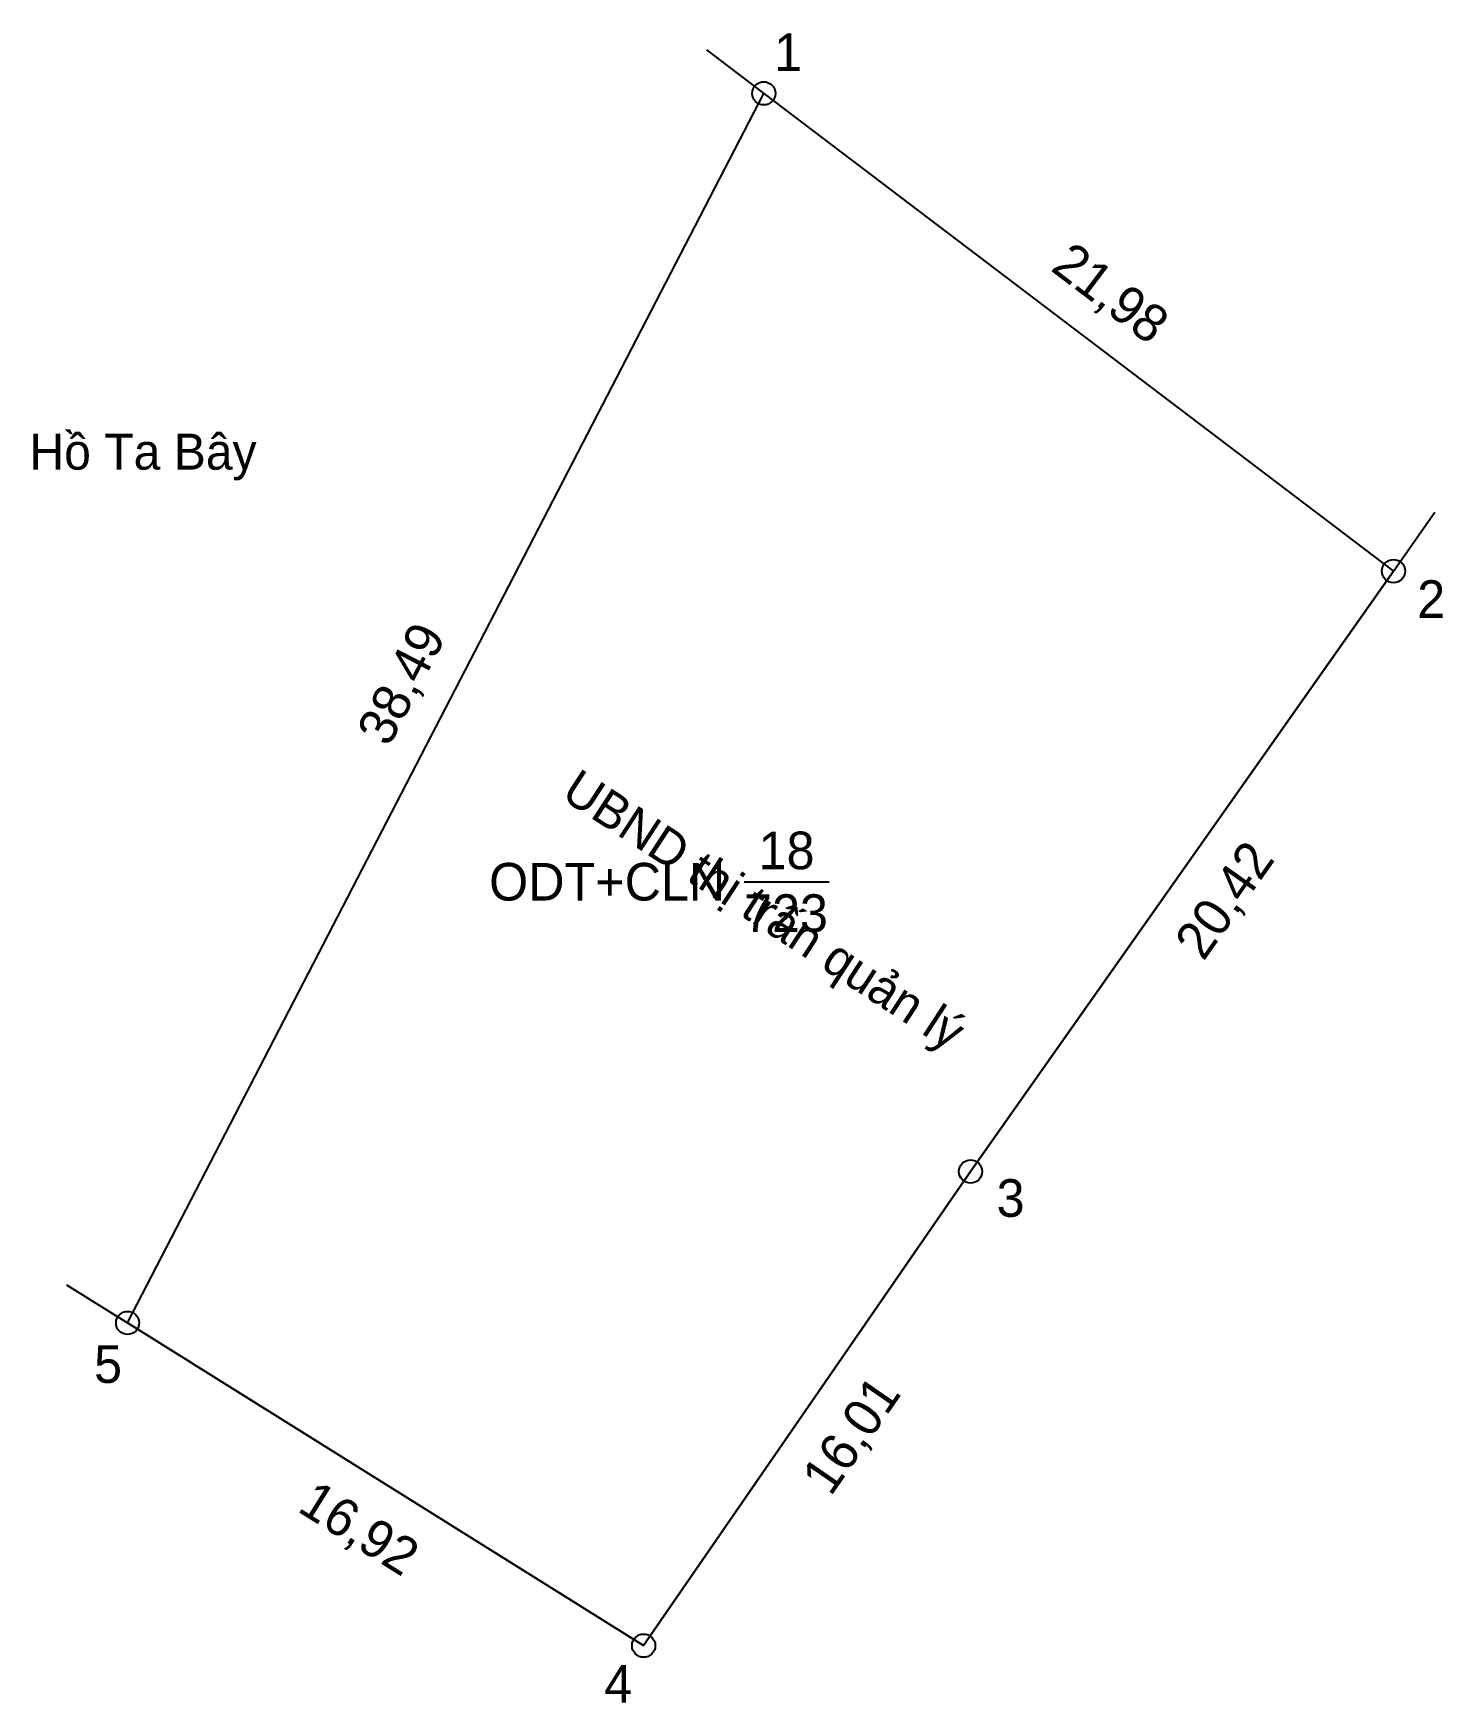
# Model space of a CAD drawing. Extents: x 535850.4 to 535889.6, y 1839293 to 1839339.4.
import ezdxf

# ---------------------------------------------------------------- set-up
doc = ezdxf.new("R2010")
doc.units = 0
for name, color, linetype in [('CanhThua', 7, 'Continuous'), ('ChieuDaiCanhThua', 7, 'Continuous'), ('Level 10', 7, 'Continuous'), ('Level 16', 7, 'Continuous'), ('MocDinhThua', 7, 'Continuous'), ('NhanDiaChinhThua', 7, 'Continuous'), ('SoHieuDinhThua', 7, 'Continuous')]:
    doc.layers.add(name, color=color, linetype=linetype)

msp = doc.modelspace()

# ---------------------------------------------------------------- linework, layer by layer
at = {"layer": 'CanhThua'}
for p, q in [((535853.03, 1839303.51), (535870.72, 1839337.69)), ((535870.72, 1839337.69), (535888.23, 1839324.41)), ((535888.23, 1839324.41), (535876.47, 1839307.72)), ((535876.47, 1839307.72), (535867.38, 1839294.54)), ((535867.38, 1839294.54), (535853.03, 1839303.51))]:
    msp.add_line(p, q, dxfattribs=at)
at = {"layer": 'Level 10'}
for p, q in [((535869.129, 1839338.896), (535870.72, 1839337.69)), ((535853.03, 1839303.51), (535870.72, 1839337.69)), ((535870.72, 1839337.69), (535888.23, 1839324.41)), ((535888.23, 1839324.41), (535889.376, 1839326.051)), ((535876.47, 1839307.72), (535888.23, 1839324.41)), ((535867.38, 1839294.54), (535876.47, 1839307.72)), ((535851.329, 1839304.574), (535853.03, 1839303.51)), ((535853.03, 1839303.51), (535867.38, 1839294.54))]:
    msp.add_line(p, q, dxfattribs=at)
at = {"layer": 'MocDinhThua'}
for centre in [(535870.72, 1839337.69), (535888.23, 1839324.41), (535876.47, 1839307.72), (535853.03, 1839303.51), (535867.38, 1839294.54)]:
    msp.add_circle(centre, 0.322, dxfattribs=at)
at = {"layer": 'NhanDiaChinhThua'}
msp.add_line((535870.171, 1839315.775), (535872.542, 1839315.775), dxfattribs=at)

# ---------------------------------------------------------------- texts
at = {"layer": 'ChieuDaiCanhThua'}
for s, rotation, p in [('21,98', 322.8225, (535878.665, 1839332.786)), ('38,49', 62.636, (535860.296, 1839319.493)), ('20,42', 54.831, (535882.944, 1839313.541)), ('16,01', 55.4067, (535872.58, 1839298.664)), ('16,92', 327.991, (535857.718, 1839298.293))]:
    msp.add_text(s, height=1.0457, rotation=rotation, dxfattribs=at).set_placement(p)
at = {"layer": 'Level 16'}
msp.add_text('Hồ Ta Bây', height=1, dxfattribs=at).set_placement((535850.301, 1839327.23))
msp.add_text('UBND thị trấn quản lý', height=1.00002, rotation=326.8833, dxfattribs=at).set_placement((535865.047, 1839318.112))
at = {"layer": 'NhanDiaChinhThua'}
for s, p in [('18', (535870.576, 1839316.123)), ('ODT+CLN', (535863.082, 1839315.252)), ('723', (535870.171, 1839314.38))]:
    msp.add_text(s, height=1.0457, dxfattribs=at).set_placement(p)
at = {"layer": 'SoHieuDinhThua'}
for s, p in [('1', (535871.008, 1839338.311)), ('2', (535888.889, 1839323.109)), ('3', (535877.193, 1839306.461)), ('5', (535852.099, 1839301.843)), ('4', (535866.284, 1839292.957))]:
    msp.add_text(s, height=1.046, dxfattribs=at).set_placement(p)

doc.saveas('drawing.dxf')
